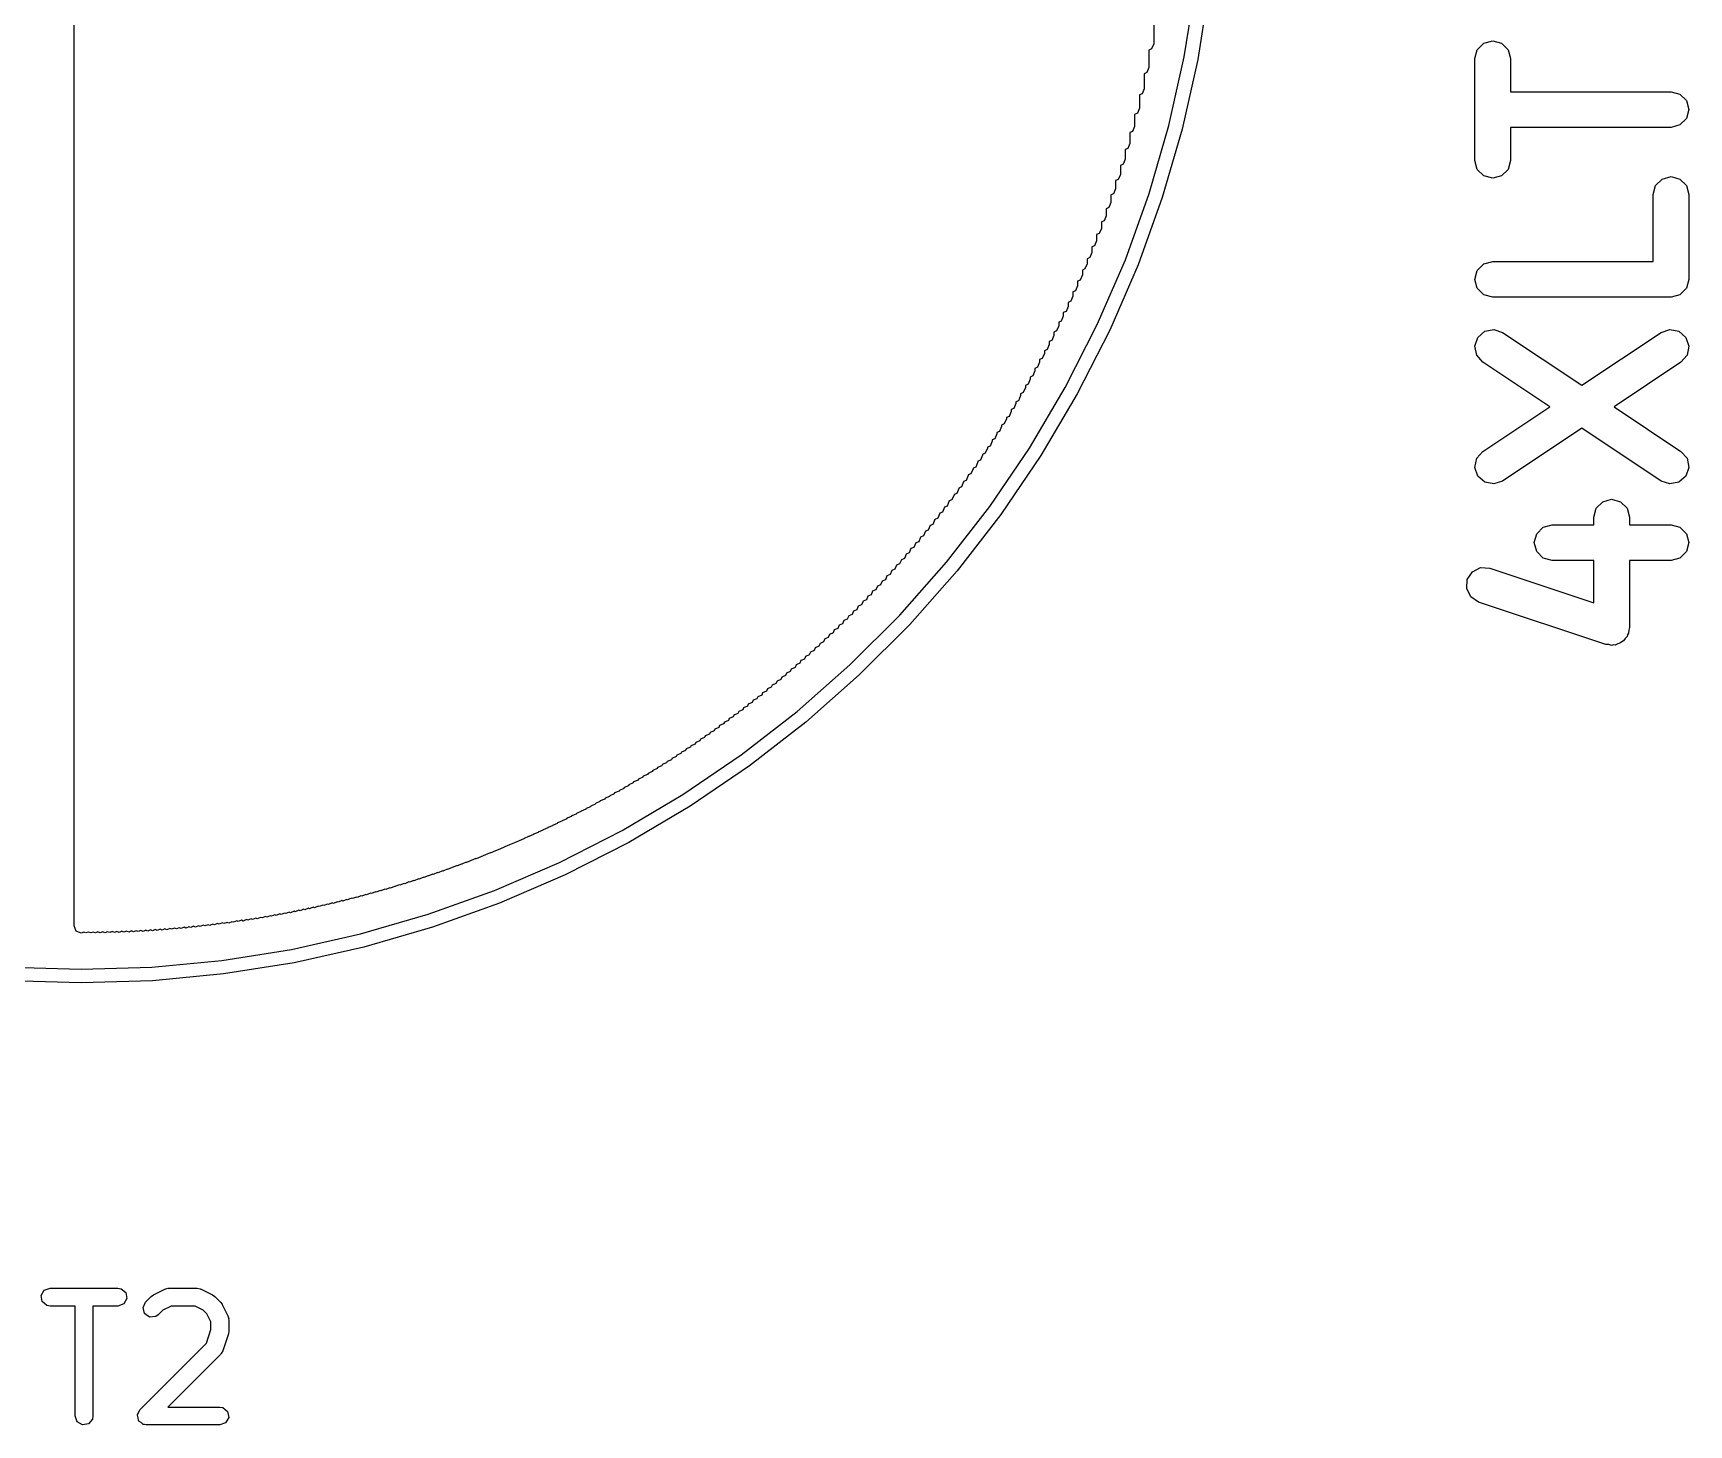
# Model space of a CAD drawing. Extents: x 0.03 to 2.37, y -0.23 to 1.87.
# Drawn here: x 1.637 to 2.185, y 0.914 to 1.375 of the extents above; entities that cross this region are included whole.
import ezdxf

# ---------------------------------------------------------------- set-up
doc = ezdxf.new("R2010")
doc.units = 0
doc.header["$MEASUREMENT"] = 0
doc.layers.add('BLACK', color=7, linetype='CONTINUOUS')

msp = doc.modelspace()

# ---------------------------------------------------------------- linework, layer by layer
at = {"layer": 'BLACK', "linetype": 'CONTINUOUS'}
for p, q in [((1.65039, 1.07949), (1.65039, 1.79453)), ((2.01801, 1.36733), (2.02167, 1.3904)), ((2.02617, 1.38984), (2.02247, 1.36648)), ((2.00787, 1.37848), (2.00787, 1.37161)), ((2.00787, 1.37161), (2.00718, 1.36994)), ((2.11501, 1.36969), (2.11717, 1.37185)), ((2.11717, 1.37185), (2.12012, 1.37264)), ((2.12012, 1.37264), (2.12307, 1.37185)), ((2.12307, 1.37185), (2.12524, 1.36969)), ((2.00718, 1.36994), (2.0063, 1.36958)), ((2.0063, 1.36958), (2.0063, 1.36378)), ((2.01292, 1.34453), (2.01801, 1.36733)), ((2.02247, 1.36648), (2.01731, 1.34341)), ((2.11422, 1.36674), (2.11501, 1.36969)), ((2.11422, 1.33299), (2.11422, 1.36674)), ((2.12524, 1.36969), (2.12603, 1.36674)), ((2.12603, 1.36674), (2.12603, 1.35577)), ((2.00561, 1.36211), (2.00472, 1.36174)), ((2.00472, 1.36174), (2.00472, 1.35673)), ((2.0063, 1.36378), (2.00561, 1.36211)), ((2.00403, 1.35506), (2.00315, 1.3547)), ((2.00315, 1.3547), (2.00315, 1.35028)), ((2.00472, 1.35673), (2.00403, 1.35506)), ((2.12603, 1.35577), (2.17918, 1.35577)), ((2.17918, 1.35577), (2.18213, 1.35498)), ((2.18213, 1.35498), (2.18429, 1.35282)), ((2.00315, 1.35028), (2.00246, 1.34861)), ((2.18429, 1.35282), (2.18508, 1.34987)), ((2.18508, 1.34987), (2.18429, 1.34691)), ((2.00157, 1.34429), (2.00088, 1.34262)), ((2.00246, 1.34861), (2.00157, 1.34824)), ((2.00157, 1.34824), (2.00157, 1.34429)), ((2.0064, 1.3221), (2.01292, 1.34453)), ((2.01731, 1.34341), (2.01071, 1.3207)), ((2.17918, 1.34396), (2.12603, 1.34396)), ((2.12603, 1.34396), (2.12603, 1.33299)), ((2.18213, 1.34475), (2.17918, 1.34396)), ((2.18429, 1.34691), (2.18213, 1.34475)), ((2, 1.33866), (1.99931, 1.33699)), ((2.00088, 1.34262), (2, 1.34226)), ((2, 1.34226), (2, 1.33866)), ((1.99843, 1.33339), (1.99773, 1.33172)), ((1.99931, 1.33699), (1.99843, 1.33663)), ((1.99843, 1.33663), (1.99843, 1.33339)), ((2.11501, 1.33004), (2.11422, 1.33299)), ((2.12603, 1.33299), (2.12524, 1.33004)), ((1.99685, 1.32839), (1.99616, 1.32672)), ((1.99773, 1.33172), (1.99685, 1.33135)), ((1.99685, 1.33135), (1.99685, 1.32839)), ((2.11717, 1.32788), (2.11501, 1.33004)), ((2.12012, 1.32709), (2.11717, 1.32788)), ((2.12307, 1.32788), (2.12012, 1.32709)), ((2.12524, 1.33004), (2.12307, 1.32788)), ((2.17406, 1.3247), (2.17622, 1.32686)), ((2.17622, 1.32686), (2.17918, 1.32765)), ((2.17918, 1.32765), (2.18213, 1.32686)), ((2.18213, 1.32686), (2.18429, 1.3247)), ((1.99458, 1.32195), (1.9937, 1.32159)), ((1.9937, 1.32159), (1.9937, 1.31906)), ((1.99528, 1.32362), (1.99458, 1.32195)), ((1.99616, 1.32672), (1.99528, 1.32635)), ((1.99528, 1.32635), (1.99528, 1.32362)), ((1.99849, 1.30012), (2.0064, 1.3221)), ((2.17327, 1.32174), (2.17406, 1.3247)), ((2.17327, 1.29953), (2.17327, 1.32174)), ((2.18429, 1.3247), (2.18508, 1.32174)), ((2.18508, 1.32174), (2.18508, 1.29362)), ((1.99301, 1.31738), (1.99213, 1.31702)), ((1.99213, 1.31702), (1.99213, 1.31469)), ((1.9937, 1.31906), (1.99301, 1.31738)), ((2.01071, 1.3207), (2.0027, 1.29845)), ((1.99055, 1.31047), (1.98986, 1.3088)), ((1.99143, 1.31301), (1.99055, 1.31265)), ((1.99055, 1.31265), (1.99055, 1.31047)), ((1.99213, 1.31469), (1.99143, 1.31301)), ((1.98898, 1.30642), (1.98828, 1.30475)), ((1.98986, 1.3088), (1.98898, 1.30844)), ((1.98898, 1.30844), (1.98898, 1.30642)), ((1.98671, 1.30085), (1.98583, 1.30048)), ((1.98583, 1.30048), (1.98583, 1.29874)), ((1.9874, 1.30252), (1.98671, 1.30085)), ((1.98828, 1.30475), (1.9874, 1.30438)), ((1.9874, 1.30438), (1.9874, 1.30252)), ((1.98921, 1.27868), (1.99849, 1.30012)), ((2.11717, 1.29874), (2.12012, 1.29953)), ((2.12012, 1.29953), (2.17327, 1.29953)), ((1.98425, 1.29508), (1.98356, 1.29341)), ((1.98513, 1.29707), (1.98425, 1.2967)), ((1.98425, 1.2967), (1.98425, 1.29508)), ((1.98583, 1.29874), (1.98513, 1.29707)), ((2.0027, 1.29845), (1.99331, 1.27675)), ((2.11422, 1.29362), (2.11501, 1.29657)), ((2.11501, 1.29657), (2.11717, 1.29874)), ((1.98199, 1.28983), (1.9811, 1.28946)), ((1.9811, 1.28946), (1.9811, 1.28803)), ((1.98268, 1.2915), (1.98199, 1.28983)), ((1.98356, 1.29341), (1.98268, 1.29304)), ((1.98268, 1.29304), (1.98268, 1.2915)), ((2.11501, 1.29067), (2.11422, 1.29362)), ((2.11717, 1.28851), (2.11501, 1.29067)), ((2.12012, 1.28772), (2.11717, 1.28851)), ((2.18213, 1.28851), (2.17918, 1.28772)), ((2.18429, 1.29067), (2.18213, 1.28851)), ((2.18508, 1.29362), (2.18429, 1.29067)), ((1.97884, 1.28301), (1.97795, 1.28265)), ((1.97953, 1.28469), (1.97884, 1.28301)), ((1.98041, 1.28636), (1.97953, 1.286)), ((1.97953, 1.286), (1.97953, 1.28469)), ((1.9811, 1.28803), (1.98041, 1.28636)), ((2.17918, 1.28772), (2.12012, 1.28772)), ((1.97642, 1.27823), (1.97573, 1.27656)), ((1.97726, 1.27975), (1.97642, 1.2794)), ((1.97642, 1.2794), (1.97642, 1.27823)), ((1.97795, 1.28142), (1.97726, 1.27975)), ((1.97795, 1.28265), (1.97795, 1.28142)), ((1.97861, 1.25787), (1.98921, 1.27868)), ((1.97327, 1.27205), (1.97258, 1.27038)), ((1.97415, 1.27341), (1.97327, 1.27304)), ((1.97327, 1.27304), (1.97327, 1.27205)), ((1.97484, 1.27508), (1.97415, 1.27341)), ((1.97573, 1.27656), (1.97484, 1.27619)), ((1.97484, 1.27619), (1.97484, 1.27508)), ((1.99331, 1.27675), (1.98258, 1.25569)), ((2.11423, 1.2715), (2.11521, 1.2744)), ((2.11521, 1.2744), (2.1175, 1.27642)), ((2.1175, 1.27642), (2.1205, 1.27702)), ((2.1205, 1.27702), (2.1234, 1.27604)), ((2.1234, 1.27604), (2.14965, 1.25854)), ((2.14965, 1.25854), (2.1759, 1.27604)), ((2.1759, 1.27604), (2.1788, 1.27702)), ((2.1788, 1.27702), (2.18179, 1.27642)), ((2.18179, 1.27642), (2.18409, 1.2744)), ((2.18409, 1.2744), (2.18507, 1.2715)), ((1.971, 1.26742), (1.97012, 1.26706)), ((1.97012, 1.26706), (1.97012, 1.26618)), ((1.97169, 1.26909), (1.971, 1.26742)), ((1.97258, 1.27038), (1.97169, 1.27001)), ((1.97169, 1.27001), (1.97169, 1.26909)), ((2.11483, 1.26851), (2.11423, 1.2715)), ((2.11685, 1.26621), (2.11483, 1.26851)), ((2.18447, 1.26851), (2.18245, 1.26621)), ((2.18507, 1.2715), (2.18447, 1.26851)), ((1.96785, 1.26164), (1.96697, 1.26127)), ((1.96697, 1.26127), (1.96697, 1.26055)), ((1.96854, 1.26331), (1.96785, 1.26164)), ((1.96943, 1.26451), (1.96854, 1.26415)), ((1.96854, 1.26415), (1.96854, 1.26331)), ((1.97012, 1.26618), (1.96943, 1.26451)), ((2.139, 1.25144), (2.11685, 1.26621)), ((2.18245, 1.26621), (2.16029, 1.25144)), ((1.9647, 1.25612), (1.96382, 1.25576)), ((1.96382, 1.25576), (1.96382, 1.25512)), ((1.96539, 1.2578), (1.9647, 1.25612)), ((1.96628, 1.25888), (1.96539, 1.25852)), ((1.96539, 1.25852), (1.96539, 1.2578)), ((1.96697, 1.26055), (1.96628, 1.25888)), ((1.96671, 1.23776), (1.97861, 1.25787)), ((1.98258, 1.25569), (1.97054, 1.23533)), ((1.96155, 1.25085), (1.96067, 1.25048)), ((1.96067, 1.25048), (1.96067, 1.24992)), ((1.96224, 1.25252), (1.96155, 1.25085)), ((1.96313, 1.25345), (1.96224, 1.25308)), ((1.96224, 1.25308), (1.96224, 1.25252)), ((1.96382, 1.25512), (1.96313, 1.25345)), ((2.11685, 1.23667), (2.139, 1.25144)), ((2.16029, 1.25144), (2.18245, 1.23667)), ((1.95752, 1.24492), (1.95683, 1.24325)), ((1.9584, 1.24573), (1.95752, 1.24537)), ((1.95752, 1.24537), (1.95752, 1.24492)), ((1.95909, 1.2474), (1.9584, 1.24573)), ((1.95998, 1.24825), (1.95909, 1.24789)), ((1.95909, 1.24789), (1.95909, 1.2474)), ((1.96067, 1.24992), (1.95998, 1.24825)), ((1.95437, 1.24008), (1.95368, 1.23841)), ((1.95525, 1.24081), (1.95437, 1.24044)), ((1.95437, 1.24044), (1.95437, 1.24008)), ((1.95594, 1.24248), (1.95525, 1.24081)), ((1.95683, 1.24325), (1.95594, 1.24289)), ((1.95594, 1.24289), (1.95594, 1.24248)), ((2.14965, 1.24434), (2.1234, 1.22684)), ((2.1759, 1.22684), (2.14965, 1.24434)), ((1.95053, 1.23376), (1.94965, 1.2334)), ((1.95122, 1.23543), (1.95053, 1.23376)), ((1.9521, 1.23605), (1.95122, 1.23568)), ((1.95122, 1.23568), (1.95122, 1.23543)), ((1.9528, 1.23772), (1.9521, 1.23605)), ((1.95368, 1.23841), (1.9528, 1.23804)), ((1.9528, 1.23804), (1.9528, 1.23772)), ((1.95358, 1.21844), (1.96671, 1.23776)), ((1.97054, 1.23533), (1.95725, 1.21578)), ((2.11423, 1.23137), (2.11483, 1.23437)), ((2.11483, 1.23437), (2.11685, 1.23667)), ((2.18245, 1.23667), (2.18447, 1.23437)), ((2.18447, 1.23437), (2.18507, 1.23137)), ((1.9465, 1.2287), (1.9458, 1.22703)), ((1.94738, 1.22924), (1.9465, 1.22887)), ((1.9465, 1.22887), (1.9465, 1.2287)), ((1.94807, 1.23091), (1.94738, 1.22924)), ((1.94895, 1.23148), (1.94807, 1.23111)), ((1.94807, 1.23111), (1.94807, 1.23091)), ((1.94965, 1.23315), (1.94895, 1.23148)), ((1.94965, 1.2334), (1.94965, 1.23315)), ((2.11521, 1.22848), (2.11423, 1.23137)), ((2.1175, 1.22646), (2.11521, 1.22848)), ((2.18409, 1.22848), (2.18179, 1.22646)), ((2.18507, 1.23137), (2.18409, 1.22848)), ((1.94265, 1.22274), (1.94177, 1.22237)), ((1.94335, 1.22441), (1.94265, 1.22274)), ((1.94423, 1.22487), (1.94335, 1.2245)), ((1.94335, 1.2245), (1.94335, 1.22441)), ((1.94492, 1.22654), (1.94423, 1.22487)), ((1.9458, 1.22703), (1.94492, 1.22666)), ((1.94492, 1.22666), (1.94492, 1.22654)), ((2.1205, 1.22586), (2.1175, 1.22646)), ((2.1234, 1.22684), (2.1205, 1.22586)), ((2.1788, 1.22586), (2.1759, 1.22684)), ((2.18179, 1.22646), (2.1788, 1.22586)), ((1.93862, 1.21819), (1.93793, 1.21652)), ((1.9395, 1.21857), (1.93862, 1.2182)), ((1.93862, 1.2182), (1.93862, 1.21819)), ((1.93927, 1.19999), (1.95358, 1.21844)), ((1.9402, 1.22024), (1.9395, 1.21857)), ((1.94108, 1.22061), (1.9402, 1.22025)), ((1.9402, 1.22025), (1.9402, 1.22024)), ((1.94177, 1.22228), (1.94108, 1.22061)), ((1.94177, 1.22237), (1.94177, 1.22228)), ((2.15359, 1.21488), (2.15438, 1.21783)), ((2.15438, 1.21783), (2.15654, 1.22)), ((2.15654, 1.22), (2.15949, 1.22079)), ((2.15949, 1.22079), (2.16244, 1.22)), ((2.16244, 1.22), (2.16461, 1.21783)), ((2.16461, 1.21783), (2.1654, 1.21488)), ((1.93384, 1.21212), (1.93321, 1.21057)), ((1.93478, 1.2125), (1.93384, 1.21212)), ((1.93546, 1.21414), (1.93478, 1.2125)), ((1.93636, 1.21451), (1.93546, 1.21414)), ((1.93703, 1.21615), (1.93636, 1.21451)), ((1.93793, 1.21652), (1.93703, 1.21615)), ((1.95725, 1.21578), (1.94276, 1.1971)), ((2.13685, 1.21156), (2.13981, 1.21235)), ((2.13981, 1.21235), (2.15359, 1.21235)), ((2.15359, 1.21235), (2.15359, 1.21488)), ((2.1654, 1.21488), (2.1654, 1.21235)), ((2.1654, 1.21235), (2.17918, 1.21235)), ((2.17918, 1.21235), (2.18213, 1.21156)), ((1.9291, 1.20636), (1.92848, 1.20487)), ((1.93006, 1.20675), (1.9291, 1.20636)), ((1.93067, 1.20825), (1.93006, 1.20675)), ((1.93163, 1.20864), (1.93067, 1.20825)), ((1.93227, 1.21019), (1.93163, 1.20864)), ((1.93321, 1.21057), (1.93227, 1.21019)), ((2.1339, 1.20645), (2.13469, 1.2094)), ((2.13469, 1.20349), (2.1339, 1.20645)), ((2.13469, 1.2094), (2.13685, 1.21156)), ((2.18213, 1.21156), (2.18429, 1.2094)), ((2.18429, 1.2094), (2.18508, 1.20645)), ((2.18508, 1.20645), (2.18429, 1.20349)), ((1.92434, 1.20079), (1.92376, 1.19939)), ((1.92533, 1.2012), (1.92434, 1.20079)), ((1.92591, 1.2026), (1.92533, 1.2012)), ((1.92691, 1.20301), (1.92591, 1.2026)), ((1.92751, 1.20446), (1.92691, 1.20301)), ((1.92848, 1.20487), (1.92751, 1.20446)), ((2.13685, 1.20133), (2.13469, 1.20349)), ((2.13981, 1.20054), (2.13685, 1.20133)), ((2.18213, 1.20133), (2.17918, 1.20054)), ((2.18429, 1.20349), (2.18213, 1.20133)), ((1.91957, 1.19546), (1.91903, 1.19416)), ((1.92061, 1.19589), (1.91957, 1.19546)), ((1.92115, 1.19719), (1.92061, 1.19589)), ((1.92218, 1.19762), (1.92115, 1.19719)), ((1.92274, 1.19897), (1.92218, 1.19762)), ((1.92376, 1.19939), (1.92274, 1.19897)), ((1.92382, 1.18246), (1.93927, 1.19999)), ((1.94276, 1.1971), (1.92712, 1.17936)), ((2.11171, 1.19425), (2.11339, 1.1968)), ((2.11339, 1.1968), (2.11612, 1.19817)), ((2.11612, 1.19817), (2.11918, 1.19799)), ((2.11918, 1.19799), (2.15359, 1.18652)), ((2.15359, 1.20054), (2.13981, 1.20054)), ((2.15359, 1.18652), (2.15359, 1.20054)), ((2.17918, 1.20054), (2.1654, 1.20054)), ((2.1654, 1.20054), (2.1654, 1.17832)), ((1.91481, 1.19033), (1.91431, 1.18912)), ((1.91588, 1.19077), (1.91481, 1.19033)), ((1.91638, 1.19198), (1.91588, 1.19077)), ((1.91746, 1.19242), (1.91638, 1.19198)), ((1.918, 1.19373), (1.91746, 1.19242)), ((1.91903, 1.19416), (1.918, 1.19373)), ((2.11152, 1.1912), (2.11171, 1.19425)), ((2.11289, 1.18847), (2.11152, 1.1912)), ((1.90958, 1.18424), (1.90847, 1.18377)), ((1.91006, 1.1854), (1.90958, 1.18424)), ((1.91116, 1.18585), (1.91006, 1.1854)), ((1.91164, 1.18701), (1.91116, 1.18585)), ((1.91273, 1.18746), (1.91164, 1.18701)), ((1.91323, 1.18867), (1.91273, 1.18746)), ((1.91431, 1.18912), (1.91323, 1.18867)), ((2.11544, 1.18678), (2.11289, 1.18847)), ((2.15762, 1.17272), (2.11544, 1.18678)), ((1.90373, 1.17908), (1.90328, 1.17801)), ((1.90486, 1.17955), (1.90373, 1.17908)), ((1.9053, 1.18062), (1.90486, 1.17955)), ((1.90643, 1.18109), (1.9053, 1.18062)), ((1.9069, 1.1822), (1.90643, 1.18109)), ((1.90801, 1.18266), (1.9069, 1.1822)), ((1.9073, 1.16594), (1.92382, 1.18246)), ((1.90847, 1.18377), (1.90801, 1.18266)), ((1.92712, 1.17936), (1.9104, 1.16264)), ((1.89856, 1.17357), (1.89739, 1.17308)), ((1.89896, 1.17454), (1.89856, 1.17357)), ((1.90013, 1.17502), (1.89896, 1.17454)), ((1.90056, 1.17604), (1.90013, 1.17502)), ((1.90171, 1.17652), (1.90056, 1.17604)), ((1.90213, 1.17754), (1.90171, 1.17652)), ((1.90328, 1.17801), (1.90213, 1.17754)), ((2.16287, 1.17364), (2.16244, 1.17321)), ((2.16341, 1.17391), (2.16287, 1.17364)), ((2.16393, 1.1747), (2.16341, 1.17391)), ((2.16461, 1.17537), (2.16393, 1.1747)), ((2.16476, 1.17595), (2.16461, 1.17537)), ((2.16509, 1.17646), (2.16476, 1.17595)), ((2.16515, 1.17741), (2.16509, 1.17646)), ((2.1654, 1.17832), (2.16515, 1.17741)), ((1.89226, 1.16786), (1.89105, 1.16736)), ((1.89264, 1.16878), (1.89226, 1.16786)), ((1.89384, 1.16927), (1.89264, 1.16878)), ((1.89422, 1.1702), (1.89384, 1.16927)), ((1.89541, 1.17069), (1.89422, 1.1702)), ((1.89579, 1.17162), (1.89541, 1.17069)), ((1.89699, 1.17211), (1.89579, 1.17162)), ((1.89739, 1.17308), (1.89699, 1.17211)), ((2.15857, 1.17266), (2.15762, 1.17272)), ((2.15949, 1.17242), (2.15857, 1.17266)), ((2.16007, 1.17257), (2.15949, 1.17242)), ((2.16067, 1.17254), (2.16007, 1.17257)), ((2.16153, 1.17296), (2.16067, 1.17254)), ((2.16244, 1.17321), (2.16153, 1.17296)), ((1.88596, 1.16242), (1.88471, 1.16191)), ((1.8863, 1.16325), (1.88596, 1.16242)), ((1.88754, 1.16376), (1.8863, 1.16325)), ((1.88788, 1.16459), (1.88754, 1.16376)), ((1.88911, 1.1651), (1.88788, 1.16459)), ((1.88947, 1.16598), (1.88911, 1.1651)), ((1.89069, 1.16648), (1.88947, 1.16598)), ((1.88978, 1.1505), (1.9073, 1.16594)), ((1.89105, 1.16736), (1.89069, 1.16648)), ((1.9104, 1.16264), (1.89267, 1.147)), ((1.87966, 1.15723), (1.87839, 1.1567)), ((1.87999, 1.15801), (1.87966, 1.15723)), ((1.88124, 1.15853), (1.87999, 1.15801)), ((1.88154, 1.15926), (1.88124, 1.15853)), ((1.88281, 1.15979), (1.88154, 1.15926)), ((1.88316, 1.16061), (1.88281, 1.15979)), ((1.88439, 1.16112), (1.88316, 1.16061)), ((1.88471, 1.16191), (1.88439, 1.16112)), ((1.87205, 1.15172), (1.87179, 1.15109)), ((1.87336, 1.15227), (1.87205, 1.15172)), ((1.87365, 1.15295), (1.87336, 1.15227)), ((1.87494, 1.15349), (1.87365, 1.15295)), ((1.87524, 1.15422), (1.87494, 1.15349)), ((1.87651, 1.15475), (1.87524, 1.15422)), ((1.8768, 1.15543), (1.87651, 1.15475)), ((1.87809, 1.15597), (1.8768, 1.15543)), ((1.87839, 1.1567), (1.87809, 1.15597)), ((1.86416, 1.14585), (1.86391, 1.14526)), ((1.86549, 1.1464), (1.86416, 1.14585)), ((1.86573, 1.14699), (1.86549, 1.1464)), ((1.86706, 1.14754), (1.86573, 1.14699)), ((1.86733, 1.14818), (1.86706, 1.14754)), ((1.86864, 1.14872), (1.86733, 1.14818)), ((1.8689, 1.14936), (1.86864, 1.14872)), ((1.87021, 1.1499), (1.8689, 1.14936)), ((1.87048, 1.15054), (1.87021, 1.1499)), ((1.87179, 1.15109), (1.87048, 1.15054)), ((1.87132, 1.13618), (1.88978, 1.1505)), ((1.89267, 1.147), (1.87399, 1.13251)), ((1.85762, 1.14085), (1.85627, 1.14029)), ((1.85782, 1.14135), (1.85762, 1.14085)), ((1.85919, 1.14191), (1.85782, 1.14135)), ((1.85942, 1.14246), (1.85919, 1.14191)), ((1.86076, 1.14301), (1.85942, 1.14246)), ((1.86099, 1.14356), (1.86076, 1.14301)), ((1.86234, 1.14412), (1.86099, 1.14356)), ((1.86258, 1.14471), (1.86234, 1.14412)), ((1.86391, 1.14526), (1.86258, 1.14471)), ((1.84835, 1.135), (1.84817, 1.13455)), ((1.84974, 1.13557), (1.84835, 1.135)), ((1.84993, 1.13602), (1.84974, 1.13557)), ((1.85132, 1.1366), (1.84993, 1.13602)), ((1.85152, 1.13709), (1.85132, 1.1366)), ((1.85289, 1.13766), (1.85152, 1.13709)), ((1.852, 1.12305), (1.87132, 1.13618)), ((1.85308, 1.13811), (1.85289, 1.13766)), ((1.85447, 1.13868), (1.85308, 1.13811)), ((1.85467, 1.13918), (1.85447, 1.13868)), ((1.85604, 1.13975), (1.85467, 1.13918)), ((1.85627, 1.14029), (1.85604, 1.13975)), ((1.84029, 1.12967), (1.83886, 1.12908)), ((1.84044, 1.13002), (1.84029, 1.12967)), ((1.84187, 1.13061), (1.84044, 1.13002)), ((1.84203, 1.13101), (1.84187, 1.13061)), ((1.84344, 1.1316), (1.84203, 1.13101)), ((1.84361, 1.132), (1.84344, 1.1316)), ((1.84502, 1.13258), (1.84361, 1.132)), ((1.84518, 1.13298), (1.84502, 1.13258)), ((1.84659, 1.13357), (1.84518, 1.13298)), ((1.84676, 1.13397), (1.84659, 1.13357)), ((1.84817, 1.13455), (1.84676, 1.13397)), ((1.87399, 1.13251), (1.85443, 1.11922)), ((1.83084, 1.12416), (1.8294, 1.12356)), ((1.83095, 1.12441), (1.83084, 1.12416)), ((1.83242, 1.12502), (1.83095, 1.12441)), ((1.83254, 1.12533), (1.83242, 1.12502)), ((1.83399, 1.12593), (1.83254, 1.12533)), ((1.83414, 1.12628), (1.83399, 1.12593)), ((1.83557, 1.12687), (1.83414, 1.12628)), ((1.83569, 1.12718), (1.83557, 1.12687)), ((1.83714, 1.12778), (1.83569, 1.12718)), ((1.83729, 1.12813), (1.83714, 1.12778)), ((1.83872, 1.12872), (1.83729, 1.12813)), ((1.83886, 1.12908), (1.83872, 1.12872)), ((1.82139, 1.119), (1.81991, 1.11838)), ((1.82148, 1.11921), (1.82139, 1.119)), ((1.82297, 1.11983), (1.82148, 1.11921)), ((1.82308, 1.12008), (1.82297, 1.11983)), ((1.82454, 1.12069), (1.82308, 1.12008)), ((1.82463, 1.1209), (1.82454, 1.12069)), ((1.82612, 1.12152), (1.82463, 1.1209)), ((1.82623, 1.12178), (1.82612, 1.12152)), ((1.82769, 1.12238), (1.82623, 1.12178)), ((1.8278, 1.12264), (1.82769, 1.12238)), ((1.82927, 1.12325), (1.8278, 1.12264)), ((1.8294, 1.12356), (1.82927, 1.12325)), ((1.83189, 1.11116), (1.852, 1.12305)), ((1.85443, 1.11922), (1.83408, 1.10719)), ((1.81037, 1.11345), (1.80884, 1.11282)), ((1.81044, 1.11361), (1.81037, 1.11345)), ((1.81195, 1.11424), (1.81044, 1.11361)), ((1.81199, 1.11435), (1.81195, 1.11424)), ((1.81352, 1.11498), (1.81199, 1.11435)), ((1.81359, 1.11515), (1.81352, 1.11498)), ((1.8151, 1.11577), (1.81359, 1.11515)), ((1.81516, 1.11593), (1.8151, 1.11577)), ((1.81667, 1.11656), (1.81516, 1.11593)), ((1.81676, 1.11677), (1.81667, 1.11656)), ((1.81825, 1.11738), (1.81676, 1.11677)), ((1.81831, 1.11755), (1.81825, 1.11738)), ((1.81982, 1.11817), (1.81831, 1.11755)), ((1.81991, 1.11838), (1.81982, 1.11817)), ((1.79777, 1.10766), (1.79621, 1.10701)), ((1.7978, 1.10773), (1.79777, 1.10766)), ((1.79935, 1.10837), (1.7978, 1.10773)), ((1.79938, 1.10844), (1.79935, 1.10837)), ((1.80092, 1.10908), (1.79938, 1.10844)), ((1.80095, 1.10915), (1.80092, 1.10908)), ((1.8025, 1.10979), (1.80095, 1.10915)), ((1.80253, 1.10985), (1.8025, 1.10979)), ((1.80407, 1.1105), (1.80253, 1.10985)), ((1.8041, 1.11056), (1.80407, 1.1105)), ((1.80565, 1.1112), (1.8041, 1.11056)), ((1.80569, 1.11132), (1.80565, 1.1112)), ((1.80722, 1.11195), (1.80569, 1.11132)), ((1.80727, 1.11207), (1.80722, 1.11195)), ((1.8088, 1.1127), (1.80727, 1.11207)), ((1.80884, 1.11282), (1.8088, 1.1127)), ((1.81108, 1.10055), (1.83189, 1.11116)), ((1.78505, 1.10241), (1.7835, 1.10177)), ((1.78508, 1.1024), (1.78505, 1.10241)), ((1.78663, 1.10304), (1.78508, 1.1024)), ((1.78665, 1.10303), (1.78663, 1.10304)), ((1.7882, 1.10367), (1.78665, 1.10303)), ((1.78823, 1.10366), (1.7882, 1.10367)), ((1.7899, 1.10435), (1.78823, 1.10366)), ((1.78991, 1.10437), (1.7899, 1.10435)), ((1.79135, 1.10497), (1.78991, 1.10437)), ((1.79138, 1.10496), (1.79135, 1.10497)), ((1.79305, 1.10565), (1.79138, 1.10496)), ((1.79306, 1.10567), (1.79305, 1.10565)), ((1.79462, 1.10632), (1.79306, 1.10567)), ((1.79463, 1.10634), (1.79462, 1.10632)), ((1.7962, 1.10699), (1.79463, 1.10634)), ((1.79621, 1.10701), (1.7962, 1.10699)), ((1.83408, 1.10719), (1.81301, 1.09645)), ((1.76916, 1.09665), (1.76776, 1.09606)), ((1.76933, 1.09657), (1.76916, 1.09665)), ((1.77078, 1.09718), (1.76933, 1.09657)), ((1.77091, 1.09713), (1.77078, 1.09718)), ((1.77236, 1.09773), (1.77091, 1.09713)), ((1.77248, 1.09768), (1.77236, 1.09773)), ((1.77393, 1.09828), (1.77248, 1.09768)), ((1.77406, 1.09823), (1.77393, 1.09828)), ((1.77556, 1.09885), (1.77406, 1.09823)), ((1.77563, 1.09882), (1.77556, 1.09885)), ((1.77708, 1.09942), (1.77563, 1.09882)), ((1.7772, 1.09937), (1.77708, 1.09942)), ((1.7787, 1.09999), (1.7772, 1.09937)), ((1.77878, 1.09996), (1.7787, 1.09999)), ((1.78028, 1.10058), (1.77878, 1.09996)), ((1.78035, 1.10055), (1.78028, 1.10058)), ((1.7819, 1.10119), (1.78035, 1.10055)), ((1.78193, 1.10118), (1.7819, 1.10119)), ((1.78343, 1.1018), (1.78193, 1.10118)), ((1.7835, 1.10177), (1.78343, 1.1018)), ((1.78964, 1.09128), (1.81108, 1.10055)), ((1.75179, 1.09123), (1.75043, 1.09067)), ((1.75201, 1.09114), (1.75179, 1.09123)), ((1.75332, 1.09168), (1.75201, 1.09114)), ((1.75358, 1.09157), (1.75332, 1.09168)), ((1.75494, 1.09214), (1.75358, 1.09157)), ((1.75516, 1.09205), (1.75494, 1.09214)), ((1.75652, 1.09261), (1.75516, 1.09205)), ((1.75673, 1.09252), (1.75652, 1.09261)), ((1.75809, 1.09308), (1.75673, 1.09252)), ((1.75831, 1.09299), (1.75809, 1.09308)), ((1.75971, 1.09357), (1.75831, 1.09299)), ((1.75988, 1.0935), (1.75971, 1.09357)), ((1.76124, 1.09407), (1.75988, 1.0935)), ((1.76146, 1.09398), (1.76124, 1.09407)), ((1.76286, 1.09456), (1.76146, 1.09398)), ((1.76303, 1.09449), (1.76286, 1.09456)), ((1.76444, 1.09507), (1.76303, 1.09449)), ((1.76461, 1.095), (1.76444, 1.09507)), ((1.76601, 1.09558), (1.76461, 1.095)), ((1.76618, 1.09551), (1.76601, 1.09558)), ((1.76763, 1.09611), (1.76618, 1.09551)), ((1.76776, 1.09606), (1.76763, 1.09611)), ((1.76766, 1.08336), (1.78964, 1.09128)), ((1.81301, 1.09645), (1.79131, 1.08706)), ((1.7296, 1.0857), (1.72839, 1.0852)), ((1.72996, 1.08555), (1.7296, 1.0857)), ((1.73118, 1.08605), (1.72996, 1.08555)), ((1.73154, 1.08591), (1.73118, 1.08605)), ((1.73275, 1.08641), (1.73154, 1.08591)), ((1.73311, 1.08626), (1.73275, 1.08641)), ((1.73433, 1.08676), (1.73311, 1.08626)), ((1.73469, 1.08661), (1.73433, 1.08676)), ((1.7359, 1.08712), (1.73469, 1.08661)), ((1.73626, 1.08697), (1.7359, 1.08712)), ((1.73752, 1.08749), (1.73626, 1.08697)), ((1.73783, 1.08736), (1.73752, 1.08749)), ((1.7391, 1.08789), (1.73783, 1.08736)), ((1.73941, 1.08776), (1.7391, 1.08789)), ((1.74067, 1.08828), (1.73941, 1.08776)), ((1.74098, 1.08815), (1.74067, 1.08828)), ((1.74225, 1.08867), (1.74098, 1.08815)), ((1.74256, 1.08854), (1.74225, 1.08867)), ((1.74387, 1.08909), (1.74256, 1.08854)), ((1.74413, 1.08898), (1.74387, 1.08909)), ((1.7454, 1.0895), (1.74413, 1.08898)), ((1.74571, 1.08937), (1.7454, 1.0895)), ((1.74702, 1.08991), (1.74571, 1.08937)), ((1.74728, 1.0898), (1.74702, 1.08991)), ((1.74859, 1.09035), (1.74728, 1.0898)), ((1.74886, 1.09024), (1.74859, 1.09035)), ((1.75017, 1.09078), (1.74886, 1.09024)), ((1.75043, 1.09067), (1.75017, 1.09078)), ((1.79131, 1.08706), (1.76906, 1.07905)), ((1.69634, 1.08011), (1.69531, 1.07969)), ((1.69689, 1.07988), (1.69634, 1.08011)), ((1.69791, 1.08031), (1.69689, 1.07988)), ((1.69846, 1.08008), (1.69791, 1.08031)), ((1.69949, 1.0805), (1.69846, 1.08008)), ((1.70004, 1.08028), (1.69949, 1.0805)), ((1.70106, 1.0807), (1.70004, 1.08028)), ((1.70161, 1.08047), (1.70106, 1.0807)), ((1.70269, 1.08092), (1.70161, 1.08047)), ((1.70319, 1.08071), (1.70269, 1.08092)), ((1.70426, 1.08115), (1.70319, 1.08071)), ((1.70476, 1.08094), (1.70426, 1.08115)), ((1.70579, 1.08137), (1.70476, 1.08094)), ((1.70634, 1.08114), (1.70579, 1.08137)), ((1.70746, 1.08161), (1.70634, 1.08114)), ((1.70791, 1.08142), (1.70746, 1.08161)), ((1.70899, 1.08186), (1.70791, 1.08142)), ((1.70949, 1.08165), (1.70899, 1.08186)), ((1.71056, 1.0821), (1.70949, 1.08165)), ((1.71106, 1.08189), (1.71056, 1.0821)), ((1.71218, 1.08235), (1.71106, 1.08189)), ((1.71264, 1.08217), (1.71218, 1.08235)), ((1.71376, 1.08263), (1.71264, 1.08217)), ((1.71421, 1.08244), (1.71376, 1.08263)), ((1.71533, 1.0829), (1.71421, 1.08244)), ((1.71579, 1.08272), (1.71533, 1.0829)), ((1.71691, 1.08318), (1.71579, 1.08272)), ((1.71736, 1.08299), (1.71691, 1.08318)), ((1.71853, 1.08348), (1.71736, 1.08299)), ((1.71894, 1.08331), (1.71853, 1.08348)), ((1.72006, 1.08377), (1.71894, 1.08331)), ((1.72051, 1.08358), (1.72006, 1.08377)), ((1.72168, 1.08407), (1.72051, 1.08358)), ((1.72209, 1.0839), (1.72168, 1.08407)), ((1.72325, 1.08438), (1.72209, 1.0839)), ((1.72366, 1.08421), (1.72325, 1.08438)), ((1.72483, 1.0847), (1.72366, 1.08421)), ((1.72524, 1.08453), (1.72483, 1.0847)), ((1.7264, 1.08501), (1.72524, 1.08453)), ((1.72681, 1.08484), (1.7264, 1.08501)), ((1.72803, 1.08535), (1.72681, 1.08484)), ((1.72839, 1.0852), (1.72803, 1.08535)), ((1.74523, 1.07685), (1.76766, 1.08336)), ((1.65109, 1.07782), (1.65039, 1.07949)), ((1.65276, 1.07713), (1.65109, 1.07782)), ((1.65359, 1.07747), (1.65276, 1.07713)), ((1.65433, 1.07717), (1.65359, 1.07747)), ((1.65512, 1.07749), (1.65433, 1.07717)), ((1.65591, 1.07717), (1.65512, 1.07749)), ((1.65669, 1.07749), (1.65591, 1.07717)), ((1.65748, 1.07717), (1.65669, 1.07749)), ((1.65832, 1.07751), (1.65748, 1.07717)), ((1.65906, 1.0772), (1.65832, 1.07751)), ((1.65989, 1.07755), (1.65906, 1.0772)), ((1.66063, 1.07724), (1.65989, 1.07755)), ((1.66146, 1.07759), (1.66063, 1.07724)), ((1.6622, 1.07728), (1.66146, 1.07759)), ((1.66304, 1.07763), (1.6622, 1.07728)), ((1.66378, 1.07732), (1.66304, 1.07763)), ((1.66461, 1.07767), (1.66378, 1.07732)), ((1.66535, 1.07736), (1.66461, 1.07767)), ((1.66624, 1.07773), (1.66535, 1.07736)), ((1.66693, 1.07744), (1.66624, 1.07773)), ((1.66776, 1.07779), (1.66693, 1.07744)), ((1.6685, 1.07748), (1.66776, 1.07779)), ((1.66939, 1.07785), (1.6685, 1.07748)), ((1.67008, 1.07756), (1.66939, 1.07785)), ((1.67096, 1.07792), (1.67008, 1.07756)), ((1.67165, 1.07764), (1.67096, 1.07792)), ((1.67254, 1.078), (1.67165, 1.07764)), ((1.67323, 1.07772), (1.67254, 1.078)), ((1.67416, 1.0781), (1.67323, 1.07772)), ((1.6748, 1.07783), (1.67416, 1.0781)), ((1.67569, 1.0782), (1.6748, 1.07783)), ((1.67638, 1.07791), (1.67569, 1.0782)), ((1.67731, 1.0783), (1.67638, 1.07791)), ((1.67795, 1.07803), (1.67731, 1.0783)), ((1.67888, 1.07842), (1.67795, 1.07803)), ((1.67953, 1.07815), (1.67888, 1.07842)), ((1.68048, 1.07854), (1.67953, 1.07815)), ((1.68114, 1.07827), (1.68048, 1.07854)), ((1.68207, 1.07865), (1.68114, 1.07827)), ((1.68272, 1.07839), (1.68207, 1.07865)), ((1.68369, 1.07879), (1.68272, 1.07839)), ((1.68429, 1.07854), (1.68369, 1.07879)), ((1.68522, 1.07893), (1.68429, 1.07854)), ((1.68587, 1.07866), (1.68522, 1.07893)), ((1.68684, 1.07907), (1.68587, 1.07866)), ((1.68744, 1.07882), (1.68684, 1.07907)), ((1.68842, 1.07922), (1.68744, 1.07882)), ((1.68902, 1.07898), (1.68842, 1.07922)), ((1.68999, 1.07938), (1.68902, 1.07898)), ((1.69059, 1.07913), (1.68999, 1.07938)), ((1.69157, 1.07954), (1.69059, 1.07913)), ((1.69217, 1.07929), (1.69157, 1.07954)), ((1.69319, 1.07972), (1.69217, 1.07929)), ((1.69374, 1.07949), (1.69319, 1.07972)), ((1.69477, 1.07991), (1.69374, 1.07949)), ((1.69531, 1.07969), (1.69477, 1.07991)), ((1.72243, 1.07175), (1.74523, 1.07685)), ((1.76906, 1.07905), (1.74636, 1.07245)), ((1.69936, 1.0681), (1.72243, 1.07175)), ((1.74636, 1.07245), (1.72328, 1.0673)), ((1.62941, 1.0659), (1.65276, 1.06516)), ((1.65276, 1.06516), (1.6761, 1.0659)), ((1.6761, 1.0659), (1.69936, 1.0681)), ((1.69993, 1.0636), (1.67639, 1.06137)), ((1.72328, 1.0673), (1.69993, 1.0636)), ((1.65276, 1.06063), (1.62912, 1.06137)), ((1.67639, 1.06137), (1.65276, 1.06063)), ((1.64055, 0.958861), (1.64244, 0.959552)), ((1.64244, 0.959552), (1.66494, 0.959552)), ((1.66494, 0.959552), (1.66595, 0.959374)), ((1.68049, 0.95924), (1.68148, 0.959533)), ((1.68148, 0.959533), (1.68165, 0.959492)), ((1.68165, 0.959492), (1.68181, 0.959552)), ((1.68181, 0.959552), (1.69119, 0.959552)), ((1.69119, 0.959552), (1.6922, 0.959374)), ((1.63954, 0.957112), (1.64055, 0.958861)), ((1.63989, 0.955123), (1.63954, 0.957112)), ((1.64143, 0.953825), (1.63989, 0.955123)), ((1.66684, 0.954337), (1.66494, 0.953646)), ((1.66595, 0.959374), (1.6675, 0.958076)), ((1.66785, 0.956086), (1.66684, 0.954337)), ((1.6675, 0.958076), (1.66785, 0.956086)), ((1.67325, 0.953107), (1.6741, 0.954938)), ((1.6741, 0.954938), (1.67598, 0.956812)), ((1.67598, 0.956812), (1.6767, 0.957319)), ((1.6767, 0.957319), (1.67674, 0.957365)), ((1.67674, 0.957365), (1.68049, 0.95924)), ((1.6922, 0.959374), (1.69233, 0.95926)), ((1.69233, 0.95926), (1.69251, 0.95924)), ((1.69251, 0.95924), (1.69626, 0.957365)), ((1.69626, 0.957365), (1.69697, 0.95684)), ((1.69697, 0.95684), (1.69703, 0.956812)), ((1.69703, 0.956812), (1.6989, 0.954938)), ((1.6989, 0.954938), (1.69941, 0.954214)), ((1.69941, 0.954214), (1.69945, 0.95417)), ((1.69945, 0.95417), (1.70133, 0.950421)), ((1.64244, 0.953646), (1.64143, 0.953825)), ((1.65074, 0.953646), (1.64244, 0.953646)), ((1.65074, 0.917229), (1.65074, 0.953646)), ((1.66494, 0.953646), (1.65665, 0.953646)), ((1.65665, 0.953646), (1.65665, 0.917229)), ((1.67377, 0.951156), (1.67325, 0.953107)), ((1.67543, 0.949997), (1.67377, 0.951156)), ((1.67744, 0.950174), (1.67543, 0.949997)), ((1.67828, 0.950762), (1.67744, 0.950174)), ((1.67981, 0.952298), (1.67828, 0.950762)), ((1.68251, 0.953646), (1.67981, 0.952298)), ((1.69049, 0.953646), (1.68251, 0.953646)), ((1.69319, 0.952298), (1.69049, 0.953646)), ((1.69439, 0.951101), (1.69319, 0.952298)), ((1.69573, 0.948403), (1.69439, 0.951101)), ((1.70133, 0.950421), (1.70162, 0.949438)), ((1.70162, 0.949438), (1.70158, 0.949266)), ((1.70158, 0.949266), (1.70164, 0.9491)), ((1.70164, 0.9491), (1.70164, 0.945351)), ((1.69423, 0.941321), (1.69573, 0.94583)), ((1.69573, 0.94583), (1.69573, 0.948403)), ((1.70149, 0.944417), (1.69961, 0.938793)), ((1.70164, 0.945351), (1.70149, 0.944481)), ((1.70149, 0.944481), (1.70149, 0.944417)), ((1.67223, 0.919317), (1.69423, 0.941321)), ((1.6989, 0.937638), (1.68144, 0.920182)), ((1.69898, 0.937798), (1.6989, 0.937638)), ((1.69913, 0.937891), (1.69898, 0.937798)), ((1.69961, 0.938793), (1.69913, 0.937891)), ((1.65143, 0.915331), (1.65074, 0.917229)), ((1.65647, 0.916219), (1.65517, 0.914672)), ((1.65665, 0.917229), (1.65647, 0.916219)), ((1.67137, 0.917486), (1.67143, 0.917609)), ((1.6716, 0.916628), (1.67137, 0.917486)), ((1.67141, 0.917742), (1.67185, 0.918512)), ((1.67143, 0.917609), (1.67141, 0.917742)), ((1.67176, 0.915753), (1.6716, 0.916628)), ((1.67186, 0.915666), (1.67176, 0.915753)), ((1.67185, 0.918512), (1.67223, 0.919317)), ((1.6719, 0.915536), (1.67186, 0.915666)), ((1.68144, 0.920182), (1.69869, 0.920182)), ((1.69869, 0.920182), (1.6997, 0.920004)), ((1.6997, 0.920004), (1.70124, 0.918706)), ((1.7016, 0.916716), (1.70059, 0.914967)), ((1.70124, 0.918706), (1.7016, 0.916716)), ((1.65318, 0.914321), (1.65143, 0.915331)), ((1.65517, 0.914672), (1.65318, 0.914321)), ((1.67262, 0.915026), (1.6719, 0.915536)), ((1.67331, 0.914454), (1.67262, 0.915026)), ((1.67349, 0.914423), (1.67331, 0.914454)), ((1.67355, 0.914377), (1.67349, 0.914423)), ((1.67368, 0.914388), (1.67355, 0.914377)), ((1.67432, 0.914276), (1.67368, 0.914388)), ((1.69869, 0.914276), (1.67432, 0.914276)), ((1.70059, 0.914967), (1.69869, 0.914276))]:
    msp.add_line(p, q, dxfattribs=at)

doc.saveas('drawing.dxf')
